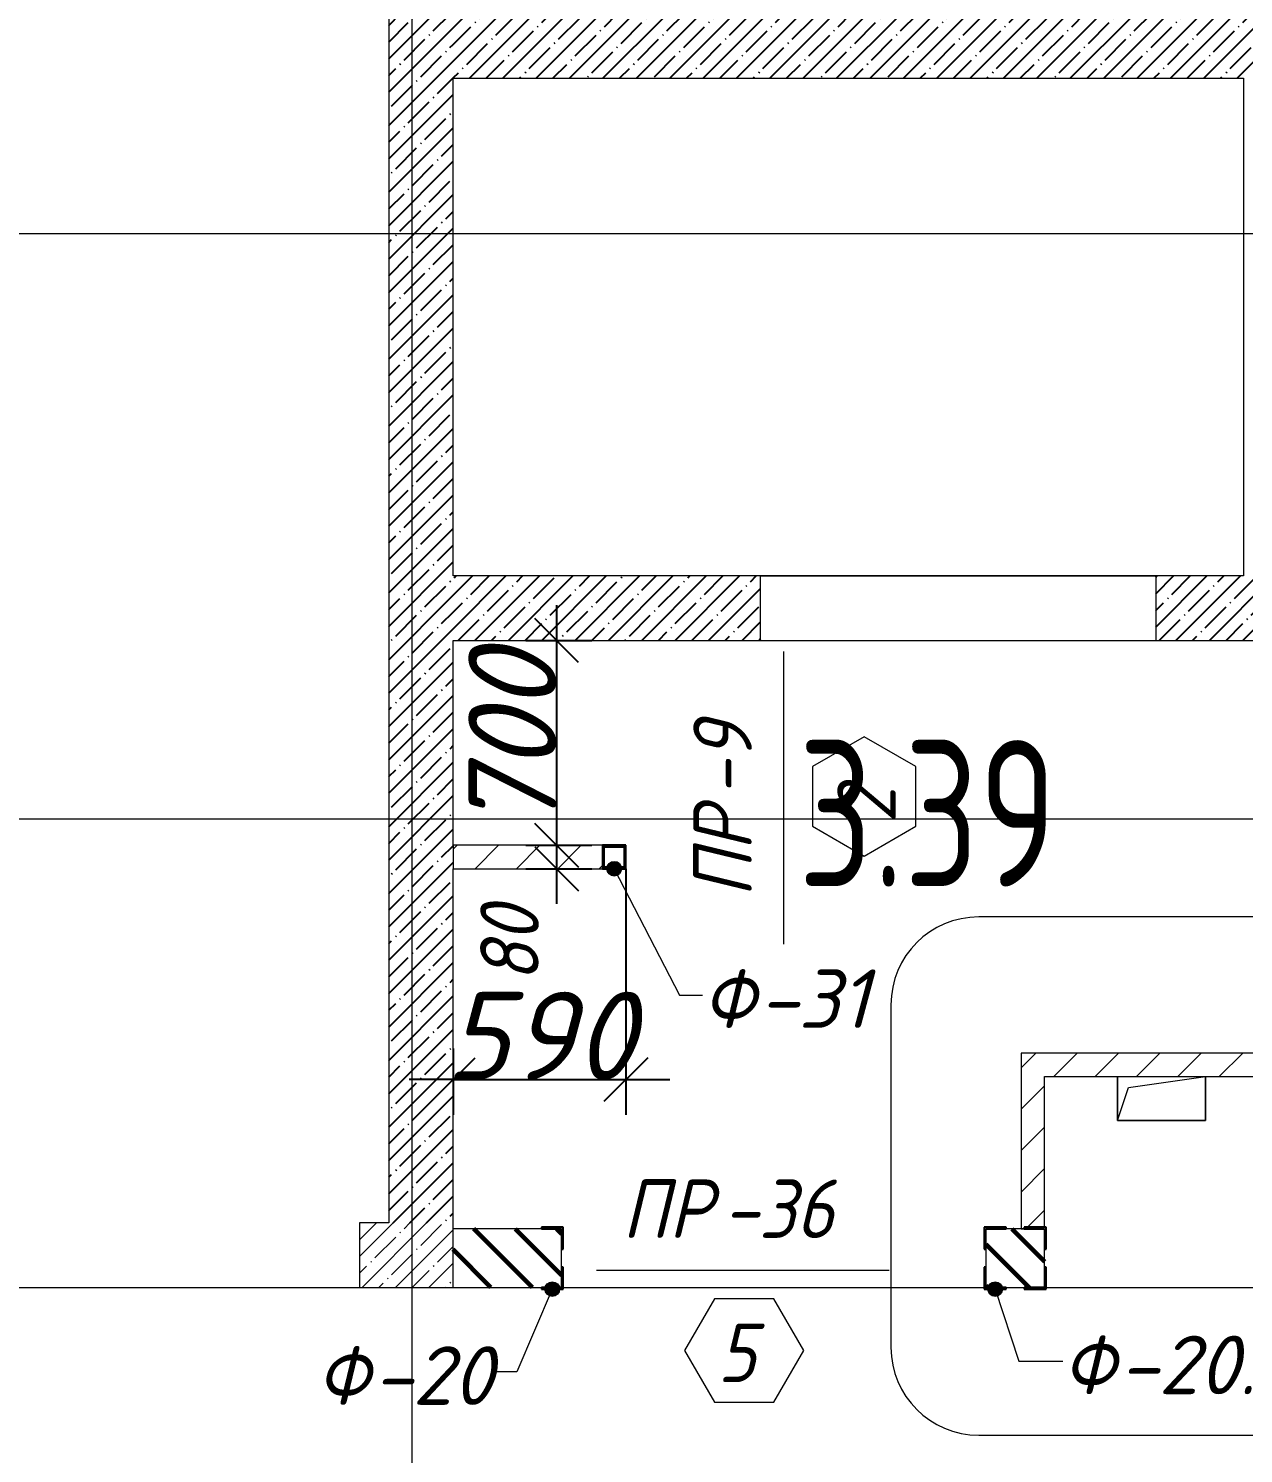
# Model space of a CAD drawing. Header units: millimetres. Extents: x 12986 to 523328, y -9759 to 30092.
# Drawn here: x 488780 to 492931, y 8963 to 13831 of the extents above; entities that cross this region are included whole.
import ezdxf

# ---------------------------------------------------------------- set-up
doc = ezdxf.new("R2010")
doc.units = ezdxf.units.MM
for name, color, linetype, lineweight in [('5) Блок ячеистый', 160, 'Continuous', 60), ('A-ANNO-DIMS', 7, 'Continuous', 9), ('A-ANNO-SYMB', 7, 'Continuous', 9), ('A-AREA-IDEN', 7, 'Continuous', 9), ('A-DOOR-2', 7, 'Continuous', 5), ('A-DOOR-IDEN', 7, 'Continuous', 9), ('A-FLOR', 7, 'Continuous', 9), ('A-GENM', 7, 'Continuous', 9), ('A-GENM-1', 7, 'Continuous', 25), ('A-GENM-IDEN', 7, 'Continuous', 9), ('A-WALL-FNSH-2', 7, 'Continuous', 5), ('A-WALL-PATT-3', 250, 'Continuous', 5), ('Оси-1', 7, 'Continuous', 20)]:
    doc.layers.add(name, color=color, linetype=linetype, lineweight=lineweight)
for name, color, linetype, lineweight, true_color in [('A-DOOR-1', 7, 'Continuous', 5, 0xffffff), ('A-WALL-3', 7, 'Continuous', 5, 0x000000), ('A-WALL-7', 7, 'Continuous', 5, 0x008000), ('A-WALL-FNSH-3', 7, 'Continuous', 13, 0x008000), ('A-WALL-PATT-2', 7, 'Continuous', 5, 0xce0000)]:
    doc.layers.add(name, color=color, linetype=linetype, lineweight=lineweight, true_color=true_color)
doc.styles.add('ISOCPEUR_I_2', font='isocpeui.ttf', dxfattribs={"height": 300})
doc.styles.add('ISOCPEUR_I_3', font='isocpeui.ttf', dxfattribs={"width": 0.9, "height": 200})
doc.styles.add('ISOCPEUR_I_4', font='isocpeui.ttf', dxfattribs={"width": 0.9, "height": 300})
doc.styles.add('СПДС', font='ГОСТ тип А.ttf', dxfattribs={"width": 0.9})
doc.dimstyles.new('ISO-2_0_0_9К_СРЕДНИЙ_1', dxfattribs={"dimscale": 304.8, "dimtxt": 199.196235, "dimasz": 0.492126, "dimexe": 0.393701, "dimexo": 0, "dimgap": 0, "dimtad": 1, "dimdec": 0, "dimzin": 0, "dimdsep": 46, "dimtxsty": 'ISOCPEUR_I_3', "dimblk1": 'OBLIQUE', "dimblk2": 'OBLIQUE', "dimsah": 1, "dimcen": 0.09, "dimdle": 0.393701, "dimazin": 0, "dimtfac": 1, "dimtdec": 4, "dimtix": 1, "dimtmove": 2, "dimatfit": 3, "dimfxl": 1, "dimtvp": 1, "dimtolj": 1, "dimtzin": 0, "dimarcsym": 2})
doc.dimstyles.new('ISO-2_0_0_9К_СРЕДНИЙ_2', dxfattribs={"dimscale": 304.8, "dimtxt": 199.196235, "dimasz": 0.492126, "dimexe": 0.393701, "dimexo": 0, "dimgap": 0, "dimtad": 1, "dimdec": 0, "dimzin": 0, "dimdsep": 46, "dimtxsty": 'ISOCPEUR_I_2', "dimblk1": 'OBLIQUE', "dimblk2": 'OBLIQUE', "dimsah": 1, "dimcen": 0.09, "dimdle": 0.393701, "dimazin": 0, "dimtfac": 1, "dimtdec": 4, "dimtix": 1, "dimtmove": 0, "dimatfit": 3, "dimfxl": 1, "dimtvp": 1, "dimtolj": 1, "dimtzin": 0, "dimarcsym": 2})
pattern_1 = [(45, (395430.81, -3869.25), (-57.024626, 57.024626), []), (45, (395487.83, -3869.25), (-57.024626, 57.024626), [100.806, -20.161, 3.353, -16.808])]
pattern_2 = [(45, (395430.81, -3869.25), (-70.71068, 70.71068), [])]

# ---------------------------------------------------------------- blocks, each defined once
blk = doc.blocks.new('Проем_Дверь_Прямоугольный_БезПР - 1350х2100h-29246185-АР1_1_Кладочный план 3 этажа')
at = {"layer": 'A-DOOR-2'}
for p, q in [((675, 110), (-675, 110)), ((675, -110), (-675, -110))]:
    blk.add_line(p, q, dxfattribs=at)
blk = doc.blocks.new('AR_Отверстие прямоугольное _в плите_ - AR_Отверстие прямоугольное _в плите_-V30-АР1_1_Кладочный план 3 этажа')
at = {"layer": 'A-GENM'}
for p, q in [((-150, 75), (-150, -75)), ((-112.5, 37.5), (150, 75)), ((150, -75), (150, 75)), ((-150, -75), (-112.5, 37.5)), ((-150, -75), (150, -75))]:
    blk.add_line(p, q, dxfattribs=at)
blk = doc.blocks.new('Фахверк_СКБ_Уголок - Ф-20_1_200х3960 h все крепления развернуты-28533923-АР1_1_Кладочный план 3 этажа')
at = {"layer": 'A-GENM-1'}
for p, q in [((200, 156), (125, 156)), ((125, 156), (125, 81)), ((131, 81), (131, 150)), ((131, 150), (200, 150)), ((200, 150), (200, 156)), ((125, 81), (131, 81)), ((131, 19), (125, 19)), ((125, 19), (125, -56)), ((131, -50), (131, 19)), ((125, -56), (200, -56)), ((200, -50), (131, -50)), ((200, -56), (200, -50))]:
    blk.add_line(p, q, dxfattribs=at)
blk = doc.blocks.new('Фахверк_СКБ_Уголок - Ф-20_200х3960 h-28533880-АР1_1_Кладочный план 3 этажа')
at = {"layer": 'A-GENM-1'}
for p, q in [((200, 156), (125, 156)), ((125, 156), (125, 81)), ((131, 81), (131, 150)), ((131, 150), (200, 150)), ((200, 150), (200, 156)), ((125, 81), (131, 81)), ((131, 19), (125, 19)), ((125, 19), (125, -56)), ((131, -50), (131, 19)), ((125, -56), (200, -56)), ((200, -50), (131, -50)), ((200, -56), (200, -50))]:
    blk.add_line(p, q, dxfattribs=at)
blk = doc.blocks.new('154_Фахверк_СКБ_Колонна - Ф-31_80х80 _h_3960_-31449261-АР1_1_Кладочный план 3 этажа')
at = {"layer": 'A-GENM-1'}
for p, q in [((205, 40), (125, 40)), ((125, 40), (125, -40)), ((200, 35), (130, 35)), ((130, 35), (130, -35)), ((130, -35), (130, 35)), ((130, 35), (200, 35)), ((200, -35), (200, 35)), ((200, 35), (200, -35)), ((205, -40), (205, 40)), ((125, -40), (205, -40)), ((130, -35), (200, -35)), ((200, -35), (130, -35))]:
    blk.add_line(p, q, dxfattribs=at)
blk = doc.blocks.new('AAR_СКБ_Марка_Двери_Перемычка и проем - Марка перемычки и проема-25306769-АР1_1_Кладочный план 3 этажа')
at = {"layer": 'A-DOOR-IDEN'}
for p, q in [((-5, 0), (5, 0)), ((-0.968, -0.984), (-1.986, -2.747)), ((1.067, -0.984), (-0.968, -0.984)), ((2.085, -2.747), (1.067, -0.984)), ((-1.986, -2.747), (-0.968, -4.509)), ((1.067, -4.509), (2.085, -2.747)), ((-0.968, -4.509), (1.067, -4.509))]:
    blk.add_line(p, q, dxfattribs=at)
blk = doc.blocks.new('_Oblique')
at = {"color": 0, "linetype": 'ByBlock', "lineweight": -2}
blk.add_line((-0.5, -0.5), (0.5, 0.5), dxfattribs=at)
blk = doc.blocks.new('*D3632')
at = {"layer": 'A-ANNO-DIMS', "color": 0, "lineweight": -2, "transparency": 16777216}
for p, q in [((490584.3, 10840.7), (490584.3, 11160.7)), ((490478.3, 11040.7), (490704.3, 11040.7)), ((490478.3, 10960.7), (490704.3, 10960.7))]:
    blk.add_line(p, q, dxfattribs=at)
at = {"layer": 'Defpoints', "color": 0, "transparency": 16777216}
for p in [(490478.3, 11040.7), (490584.3, 11040.7), (490478.3, 10960.7)]:
    blk.add_point(p, dxfattribs=at)
at = {"layer": 'A-ANNO-DIMS', "color": 0, "lineweight": -2, "transparency": 16777216, "xscale": 150, "yscale": 150, "zscale": 150}
for p, rotation in [((490584.3, 11040.7), 90), ((490584.3, 10960.7), 270)]:
    blk.add_blockref('_Oblique', p, dxfattribs=dict(at, rotation=rotation))
at = {"layer": 'A-ANNO-DIMS', "color": 0, "transparency": 16777216, "insert": (490323.1, 10572.9), "char_height": 200, "width": 303.391, "attachment_point": 1, "rotation": 90, "line_spacing_factor": 1.149209, "style": 'ISOCPEUR_I_3'}
blk.add_mtext('\\A1;80', dxfattribs=at)
blk = doc.blocks.new('*D3509')
at = {"layer": 'A-ANNO-DIMS', "color": 0, "lineweight": -2, "transparency": 16777216}
for p, q in [((490584.3, 10920.7), (490584.3, 11860.7)), ((490478.3, 11740.7), (490704.3, 11740.7)), ((490478.3, 11040.7), (490704.3, 11040.7))]:
    blk.add_line(p, q, dxfattribs=at)
at = {"layer": 'Defpoints', "color": 0, "transparency": 16777216}
for p in [(490478.3, 11740.7), (490584.3, 11740.7), (490478.3, 11040.7)]:
    blk.add_point(p, dxfattribs=at)
at = {"layer": 'A-ANNO-DIMS', "color": 0, "lineweight": -2, "transparency": 16777216, "xscale": 150, "yscale": 150, "zscale": 150}
for p, rotation in [((490584.3, 11740.7), 90), ((490584.3, 11040.7), 270)]:
    blk.add_blockref('_Oblique', p, dxfattribs=dict(at, rotation=rotation))
at = {"layer": 'A-ANNO-DIMS', "color": 0, "transparency": 16777216, "insert": (490432.4, 11390.7), "char_height": 300, "width": 455.087, "attachment_point": 5, "rotation": 90, "style": 'ISOCPEUR_I_2'}
blk.add_mtext('\\A1;700', dxfattribs=at)
blk = doc.blocks.new('*D3510')
at = {"layer": 'A-ANNO-DIMS', "color": 0, "lineweight": -2, "transparency": 16777216}
for p, q in [((490820.8, 10960.7), (490820.8, 10120.3)), ((490230.8, 10346.3), (490230.8, 10120.3)), ((490230.8, 10240.3), (490080.8, 10240.3)), ((490230.8, 10240.3), (490820.8, 10240.3)), ((490820.8, 10240.3), (490970.8, 10240.3))]:
    blk.add_line(p, q, dxfattribs=at)
at = {"layer": 'Defpoints', "color": 0, "transparency": 16777216}
for p in [(490820.8, 10960.7), (490230.8, 10346.3), (490820.8, 10240.3)]:
    blk.add_point(p, dxfattribs=at)
at = {"layer": 'A-ANNO-DIMS', "color": 0, "lineweight": -2, "transparency": 16777216, "xscale": 150, "yscale": 150, "zscale": 150}
blk.add_blockref('_Oblique', (490230.8, 10240.3), dxfattribs=at)
at = {"layer": 'A-ANNO-DIMS', "color": 0, "lineweight": -2, "transparency": 16777216, "xscale": 150, "yscale": 150, "zscale": 150, "rotation": 180}
blk.add_blockref('_Oblique', (490820.8, 10240.3), dxfattribs=at)
at = {"layer": 'A-ANNO-DIMS', "color": 0, "transparency": 16777216, "insert": (490525.8, 10390.3), "char_height": 300, "width": 455.087, "attachment_point": 5, "style": 'ISOCPEUR_I_2'}
blk.add_mtext('\\A1;590', dxfattribs=at)

msp = doc.modelspace()

# ---------------------------------------------------------------- hatches: boundary and pattern name
h = msp.add_hatch()
h.set_pattern_fill('FP_4', color=256, style=0, pattern_type=2)
h.set_pattern_definition(pattern_1)
h.paths.add_polyline_path([(490010.80855, 9750.74641), (490230.80855, 9750.74641), (490230.80855, 13880.74642), (490010.80855, 13880.74642), (490010.80855, 11362.45803)], flags=0)
h = msp.add_hatch()
h.set_pattern_fill('FP_4', color=256, style=0, pattern_type=2)
h.set_pattern_definition(pattern_1)
h.paths.add_polyline_path([(496010.80855, 13660.74642), (496010.80855, 13880.74642), (490230.80855, 13880.74642), (490230.80855, 13660.74642), (494554.43975, 13660.74642)], flags=0)
h = msp.add_hatch()
h.set_pattern_fill('FP_4', color=256, style=0, pattern_type=2)
h.set_pattern_definition(pattern_1)
h.paths.add_polyline_path([(493930.80859, 11740.74642), (493930.80859, 11960.74642), (492630.80855, 11960.74642), (492630.80855, 11740.74642)], flags=0)
h.paths.add_polyline_path([(491280.80855, 11740.74642), (491280.80855, 11960.74642), (490230.80855, 11960.74642), (490230.80855, 11740.74642)], flags=0)
at = {"layer": '5) Блок ячеистый'}
h = msp.add_hatch(dxfattribs=at)
h.set_pattern_fill('FP_1', color=256, style=0, pattern_type=2)
h.set_pattern_definition([(135, (395430.81, -3869.25), (-70.71068, -70.71068), [])])
h.paths.add_polyline_path([(492119.80859, 9530.74641), (492250.80855, 9530.74641), (492250.80855, 9730.74641), (492050.80859, 9730.74641), (492050.80859, 9530.74641)], flags=0)
h.paths.add_polyline_path([(490531.80859, 9530.74641), (490600.80859, 9530.74641), (490600.80859, 9730.74641), (490230.80855, 9730.74641), (490230.80855, 9530.74641), (490400.80859, 9530.74641)], flags=0)
at = {"layer": 'A-GENM-IDEN'}
h = msp.add_hatch(color=256, dxfattribs=at)
edge = h.paths.add_edge_path(flags=0)
edge.add_arc((490780.80855, 10960.74642), 25, 0, 360)
h = msp.add_hatch(color=256, dxfattribs=at)
edge = h.paths.add_edge_path(flags=0)
edge.add_arc((490569.30859, 9524.74641), 25, 0, 360)
h = msp.add_hatch(color=256, dxfattribs=at)
edge = h.paths.add_edge_path(flags=0)
edge.add_arc((492082.30859, 9524.74641), 25, 0, 360)
at = {"layer": 'A-WALL-PATT-2'}
h = msp.add_hatch(dxfattribs=at)
h.set_pattern_fill('FP_4', color=256, style=0, pattern_type=2)
h.set_pattern_definition(pattern_1)
h.paths.add_polyline_path([(488460.80855, 9530.74641), (488460.80855, 9750.74641), (488240.80855, 9750.74641), (488240.80855, 9530.74641)], flags=0)
h.paths.add_polyline_path([(489910.80855, 9530.74641), (490230.80855, 9530.74641), (490230.80855, 9750.74641), (489910.80855, 9750.74641)], flags=0)
at = {"layer": 'A-WALL-PATT-3'}
h = msp.add_hatch(dxfattribs=at)
h.set_pattern_fill('FP_5', color=256, style=0, pattern_type=2)
h.set_pattern_definition(pattern_2)
h.paths.add_polyline_path([(490740.80855, 10960.74642), (490740.80855, 11040.74642), (490230.80855, 11040.74642), (490230.80855, 10960.74642)], flags=0)
h = msp.add_hatch(dxfattribs=at)
h.set_pattern_fill('FP_5', color=256, style=0, pattern_type=2)
h.set_pattern_definition(pattern_2)
h.paths.add_polyline_path([(492181.80855, 9730.74642), (492181.80855, 9736.74641), (492250.80855, 9736.74641), (492250.80855, 10330.74642), (492170.80855, 10330.74642), (492170.80855, 9730.74642)], flags=0)
h = msp.add_hatch(dxfattribs=at)
h.set_pattern_fill('FP_5', color=256, style=0, pattern_type=2)
h.set_pattern_definition(pattern_2)
h.paths.add_polyline_path([(493050.80855, 10250.74642), (493930.80859, 10250.74642), (493930.80859, 10330.74642), (492250.80855, 10330.74642), (492250.80855, 10250.74642)], flags=0)

# ---------------------------------------------------------------- linework, layer by layer
at = {"layer": 'A-ANNO-SYMB'}
for p, q in [((495162.46577, 10796.09883), (492026.29624, 10796.09883)), ((491726.29624, 10496.09883), (491726.29624, 9325.74935)), ((492026.29624, 9025.74935), (495162.46577, 9025.74935))]:
    msp.add_line(p, q, dxfattribs=at)
for centre, start, end in [((492026.29624, 10496.09883), 90, 180), ((492026.29624, 9325.74935), 180, 270)]:
    msp.add_arc(centre, 300, start, end, dxfattribs=at)
at = {"layer": 'A-FLOR'}
for p, q in [((492630.80855, 11960.74642), (491280.80855, 11960.74642)), ((492500.80854, 10100.74642), (492500.80854, 10250.74642)), ((492800.80854, 10250.74642), (492800.80854, 10100.74642)), ((492800.80854, 10100.74642), (492500.80854, 10100.74642))]:
    msp.add_line(p, q, dxfattribs=at)
at = {"layer": 'A-GENM-IDEN'}
for p, q in [((490780.80855, 10960.74642), (491003.72658, 10529.10752)), ((491003.72658, 10529.10752), (491082.85975, 10529.10752)), ((490569.30859, 9524.74641), (490448.09234, 9241.83016)), ((492082.30859, 9524.74641), (492162.91575, 9278.23967)), ((492162.91575, 9278.23967), (492313.2981, 9278.23967)), ((490448.09234, 9241.83016), (490365.89008, 9241.83016))]:
    msp.add_line(p, q, dxfattribs=at)
for centre in [(490780.80855, 10960.74642), (490569.30859, 9524.74641), (492082.30859, 9524.74641)]:
    msp.add_circle(centre, 25, dxfattribs=at)
at = {"layer": 'A-WALL-3'}
for p, q in [((490010.80855, 13880.74642), (490010.80855, 9750.74641)), ((490230.80855, 11960.74642), (490230.80855, 13660.74642)), ((490230.80855, 13660.74642), (492930.80855, 13660.74642)), ((492930.80855, 13660.74642), (492930.80855, 11960.74642)), ((491280.80855, 11960.74642), (490230.80855, 11960.74642)), ((491280.80855, 11740.74642), (491280.80855, 11960.74642)), ((492930.80855, 11960.74642), (492630.80855, 11960.74642)), ((492630.80855, 11960.74642), (492630.80855, 11740.74642)), ((490230.80855, 11040.74642), (490230.80855, 11740.74642)), ((490230.80855, 11740.74642), (491280.80855, 11740.74642)), ((492630.80855, 11740.74642), (493930.80859, 11740.74642)), ((490230.80855, 9530.74641), (490230.80855, 10960.74642)), ((490010.80855, 9750.74641), (489910.80855, 9750.74641)), ((489910.80855, 9750.74641), (489910.80855, 9530.74641)), ((489910.80855, 9530.74641), (490230.80855, 9530.74641))]:
    msp.add_line(p, q, dxfattribs=at)
at = {"layer": 'A-WALL-7'}
msp.add_line((490230.80855, 11040.74642), (490230.80855, 10960.74642), dxfattribs=at)
at = {"layer": 'A-WALL-FNSH-2'}
for p, q in [((490531.80859, 9730.74641), (490230.80855, 9730.74641)), ((492181.80855, 9730.74641), (492119.80859, 9730.74641)), ((490600.80859, 9599.74641), (490600.80859, 9661.74641)), ((492050.80859, 9661.74641), (492050.80859, 9599.74641)), ((492250.80855, 9599.74641), (492250.80855, 9661.74641)), ((490230.80855, 9530.74641), (490531.80859, 9530.74641)), ((492119.80859, 9530.74641), (492181.80855, 9530.74641))]:
    msp.add_line(p, q, dxfattribs=at)
at = {"layer": 'A-WALL-FNSH-3'}
for p, q in [((490740.80855, 11040.74642), (490230.80855, 11040.74642)), ((490230.80855, 10960.74642), (490740.80855, 10960.74642)), ((492170.80855, 10330.74642), (492170.80855, 9730.74642)), ((493930.80859, 10330.74642), (492170.80855, 10330.74642)), ((492250.80855, 9736.74641), (492250.80855, 10250.74642)), ((492250.80855, 10250.74642), (493050.80855, 10250.74642)), ((492170.80855, 9730.74642), (492181.80855, 9730.74642))]:
    msp.add_line(p, q, dxfattribs=at)
at = {"layer": 'Оси-1'}
for p, q in [((490090.80852, -8019.25359), (490090.80852, 24767.68957)), ((389220.80855, 13130.74648), (521382.43658, 13130.74648)), ((389220.80855, 11130.74641), (521382.43658, 11130.74641)), ((389220.80855, 9530.74641), (521382.43658, 9530.74641))]:
    msp.add_line(p, q, dxfattribs=at)

# ---------------------------------------------------------------- block references
at = {"layer": 'A-DOOR-1', "rotation": 180}
msp.add_blockref('Проем_Дверь_Прямоугольный_БезПР - 1350х2100h-29246185-АР1_1_Кладочный план 3 этажа', (491955.80855, 11850.74642), dxfattribs=at)
at = {"layer": 'A-DOOR-IDEN', "xscale": 99.99999999999993, "yscale": 99.99999999999993, "zscale": 99.99999999999993, "rotation": 89.99999999999991}
msp.add_blockref('AAR_СКБ_Марка_Двери_Перемычка и проем - Марка перемычки и проема-25306769-АР1_1_Кладочный план 3 этажа', (491360.27158, 11202.68992), dxfattribs=at)
at = {"layer": 'A-DOOR-IDEN', "xscale": 99.99999999999993, "yscale": 99.99999999999993, "zscale": 99.99999999999993}
msp.add_blockref('AAR_СКБ_Марка_Двери_Перемычка и проем - Марка перемычки и проема-25306769-АР1_1_Кладочный план 3 этажа', (491219.98385, 9589.86149), dxfattribs=at)
at = {"layer": 'A-GENM'}
msp.add_blockref('AR_Отверстие прямоугольное _в плите_ - AR_Отверстие прямоугольное _в плите_-V30-АР1_1_Кладочный план 3 этажа', (492650.80854, 10175.74642), dxfattribs=at)
at = {"layer": 'A-GENM-1', "rotation": 180}
for name, p in [('154_Фахверк_СКБ_Колонна - Ф-31_80х80 _h_3960_-31449261-АР1_1_Кладочный план 3 этажа', (490945.80855, 11000.74642)), ('Фахверк_СКБ_Уголок - Ф-20_200х3960 h-28533880-АР1_1_Кладочный план 3 этажа', (490731.80859, 9680.74641)), ('Фахверк_СКБ_Уголок - Ф-20_1_200х3960 h все крепления развернуты-28533923-АР1_1_Кладочный план 3 этажа', (492381.80855, 9680.74641))]:
    msp.add_blockref(name, p, dxfattribs=at)
at = {"layer": 'A-GENM-1'}
msp.add_blockref('Фахверк_СКБ_Уголок - Ф-20_1_200х3960 h все крепления развернуты-28533923-АР1_1_Кладочный план 3 этажа', (491919.80859, 9580.74641), dxfattribs=at)

# ---------------------------------------------------------------- texts
at = {"layer": 'A-AREA-IDEN', "insert": (491409.59536, 11399.91464), "char_height": 500, "width": 1327.5945, "attachment_point": 1, "style": 'СПДС'}
msp.add_mtext('3.39', dxfattribs=at)
at = {"layer": 'A-DOOR-IDEN', "insert": (491542.91296, 11116.49139), "char_height": 200, "width": 158.734125, "attachment_point": 1, "rotation": 90, "style": 'ISOCPEUR_I_2'}
msp.add_mtext('\\fISOCPEUR|b0|i1|c204|p34|;\\W.9;2', dxfattribs=at)
at = {"layer": 'A-DOOR-IDEN', "insert": (491133.78532, 9407.22011), "char_height": 200, "width": 158.734125, "attachment_point": 1, "style": 'ISOCPEUR_I_2'}
msp.add_mtext('\\fISOCPEUR|b0|i1|c204|p34|;\\W.9;5', dxfattribs=at)
at = {"layer": 'A-GENM-IDEN', "char_height": 200, "attachment_point": 1, "rotation": 90, "style": 'ISOCPEUR_I_4'}
for s, insert, width in [('-9', (491050.98272, 11206.86332), 352.7425), ('ПР', (491050.98272, 10862.90499), 416.8775)]:
    msp.add_mtext(s, dxfattribs=dict(at, insert=insert, width=width))
at = {"layer": 'A-GENM-IDEN', "char_height": 200, "attachment_point": 1}
for s, insert, width, style in [('\\fISOCPEUR|b0|i1|c204|p34|;\\W.9;Ф', (491082.85975, 10616.7221), 230.886, 'ISOCPEUR_I_2'), ('-31', (491273.35975, 10616.7221), 432.91125, 'ISOCPEUR_I_2'), ('ПР', (490807.69892, 9899.15035), 416.8775, 'ISOCPEUR_I_4'), ('-36', (491151.65725, 9899.15035), 529.11375, 'ISOCPEUR_I_4'), ('\\fISOCPEUR|b0|i1|c204|p34|;\\W.9;Ф', (492313.2981, 9365.85426), 230.886, 'ISOCPEUR_I_2'), ('-20.1', (492503.7981, 9365.85426), 663.79725, 'ISOCPEUR_I_2'), ('\\fISOCPEUR|b0|i1|c204|p34|;\\W.9;Ф', (489764.48099, 9329.44475), 230.886, 'ISOCPEUR_I_2'), ('-20', (489954.98099, 9329.44475), 476.202375, 'ISOCPEUR_I_2')]:
    msp.add_mtext(s, dxfattribs=dict(at, insert=insert, width=width, style=style))

# ---------------------------------------------------------------- dimensions: what is measured, and where the dimension line sits
at = {"layer": 'A-ANNO-DIMS'}
dim = msp.add_linear_dim(base=(490584.34427, 11740.74642), p1=(490478.27825, 11040.74642), p2=(490478.27825, 11740.74642), angle=90, dimstyle='ISO-2_0_0_9К_СРЕДНИЙ_2', override={"dimpost": '<>', "dimfxl": 700}, dxfattribs=at)
dim.commit()
dim.dimension.update_dxf_attribs({"geometry": '*D3509', "text_midpoint": (490432.41245, 11390.74642)})
dim = msp.add_linear_dim(base=(490584.34427, 11040.74642), p1=(490478.27825, 10960.74642), p2=(490478.27825, 11040.74642), angle=90, dimstyle='ISO-2_0_0_9К_СРЕДНИЙ_1', override={"dimpost": '<>', "dimfxl": 80}, dxfattribs=at)
dim.commit()
dim.dimension.update_dxf_attribs({"geometry": '*D3632', "text_midpoint": (490456.38645, 10724.55249), "dimtype": 160, "text_rotation": 90})
dim = msp.add_linear_dim(base=(490820.80855, 10240.2787), p1=(490230.80855, 10346.34472), p2=(490820.80855, 10960.74642), dimstyle='ISO-2_0_0_9К_СРЕДНИЙ_2', override={"dimpost": '<>', "dimfxl": 851.81538}, dxfattribs=at)
dim.commit()
dim.dimension.update_dxf_attribs({"geometry": '*D3510', "text_midpoint": (490525.80855, 10390.2787)})

doc.saveas('drawing.dxf')
